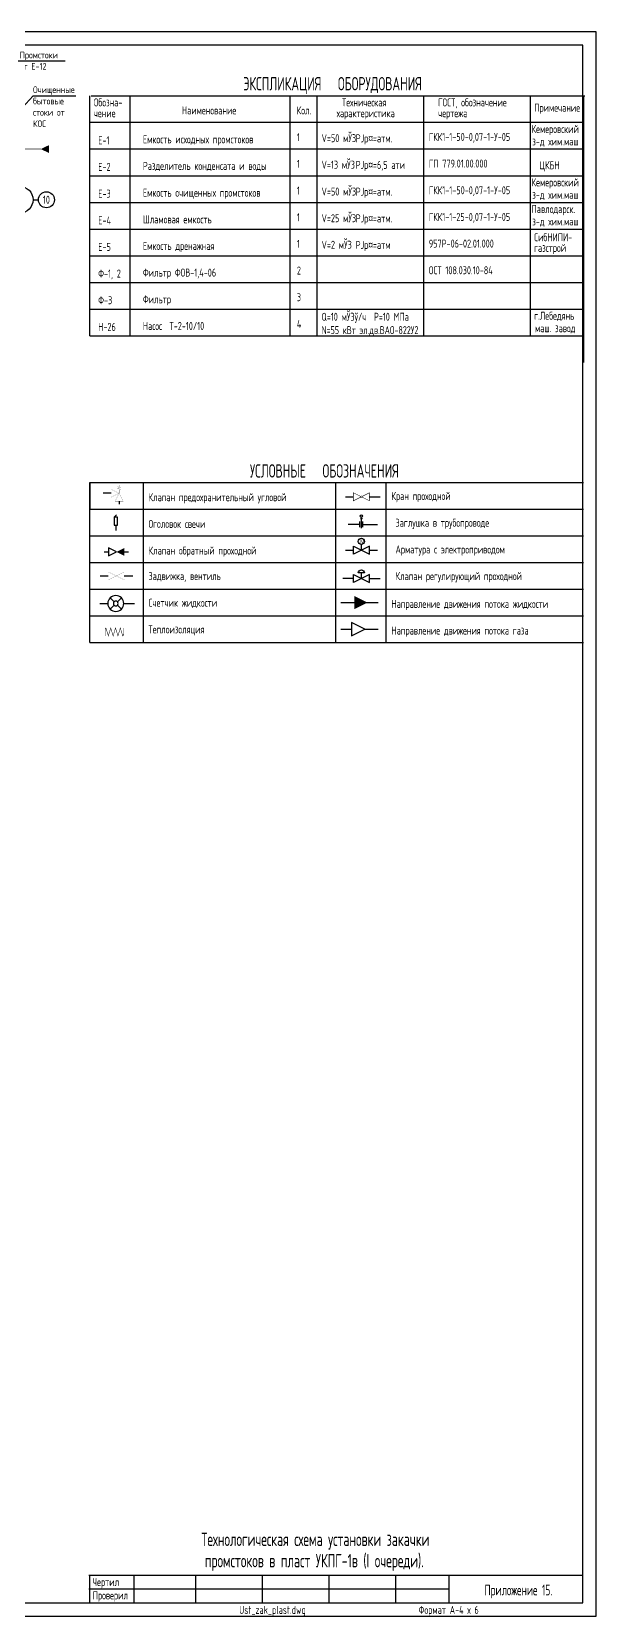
# Model space of a CAD drawing. Header units: millimetres. Extents: x 0 to 630, y 0 to 594.
# Drawn here: x 418 to 630, y 0 to 594 of the extents above; entities that cross this region are included whole.
import ezdxf
from ezdxf.enums import TextEntityAlignment as Align

# ---------------------------------------------------------------- set-up
doc = ezdxf.new("R2010")
doc.units = ezdxf.units.MM
doc.layers.add('KIP', color=5, linetype='Continuous')
doc.styles.add('ESKD', font='eskd_u.shx', dxfattribs={"width": 0.8, "height": 3})
doc.styles.add('стиль1', font='eskd_u.shx', dxfattribs={"height": 2.5})

# ---------------------------------------------------------------- blocks, each defined once
blk = doc.blocks.new('A142')
at = {"color": 7}
blk.add_lwpolyline([(-4.92, 0, 5, 0, 0), (0.08, 0, 0, 0, 0)], format="xyseb", dxfattribs=at)
blk = doc.blocks.new('b12_16')
at = {"const_width": 0.1}
for points in [[(0, 9.15), (-0.01, 9.92)], [(0.01, 4.99), (-5.04, 2.47), (-5.04, 7.47), (0.04, 4.93)], [(-0.01, 4.98), (-2.5, 0), (2.5, 0), (0.01, 4.99)], [(-0.01, 4.92), (-0.01, 6.92), (0.99, 7.42), (-1.01, 7.92), (0.99, 8.42), (-1.01, 8.92), (0, 9.17)]]:
    blk.add_lwpolyline(points, dxfattribs=at)
blk = doc.blocks.new('v34')
blk.add_lwpolyline([(-1, 5), (0.5, 6.5)])
blk.add_lwpolyline([(-1, 0), (1, 0), (1, 5), (-1, 5)], close=True)
blk = doc.blocks.new('b10_16')
blk.add_lwpolyline([(5.04, -0.02), (0, 2.5), (0, -2.5), (5.07, 0.04)])
blk.add_lwpolyline([(5.04, -0.02, 0.1, 5, 0), (10, -0.02, 5, 5, 0)], format="xyseb")
blk = doc.blocks.new('A139')
at = {"color": 7}
for p, q in [((0, 0), (-5, 2.5)), ((-5, 2.5), (-5, -2.5)), ((-5, -2.5), (0, 0))]:
    blk.add_line(p, q, dxfattribs=at)
blk = doc.blocks.new('b9_16')
blk.add_lwpolyline([(0, -2.5), (0, 2.5), (10, -2.5), (10, 2.5)], close=True)
blk.add_lwpolyline([(5, 0), (5, 3.5), (3, 3.5, -1), (7, 3.5), (5, 3.5)], format="xyb")
blk = doc.blocks.new('v9')
blk.add_lwpolyline([(0, 0, 5, 0.1, 0), (5, 0, 0.1, 0.1, 0)], format="xyseb")
blk = doc.blocks.new('v43')
for points in [[(0.03, 0, 1), (9.97, 0, 1)], [(3.52, 0, 1), (6.47, 0, 1)]]:
    blk.add_lwpolyline(points, format="xyb", close=True)
for points in [[(1.5, 3.5), (3.96, 1.04)], [(8.5, 3.5), (6.04, 1.04)], [(3.96, -1.04), (1.5, -3.5)], [(6.04, -1.04), (8.5, -3.5)]]:
    blk.add_lwpolyline(points)
blk = doc.blocks.new('b4_16')
at = {"const_width": 0.1}
blk.add_lwpolyline([(0, -2.5), (0, 2.5), (10, -2.5), (10, 2.5)], close=True, dxfattribs=at)
blk.add_lwpolyline([(5, -2.5), (5, 2.5)], dxfattribs=at)
blk = doc.blocks.new('b1_16')
at = {"const_width": 0.3}
for points in [[(4.56, -0.22), (0, -2.5), (0, 2.5), (4.56, 0.22)], [(5.46, -0.23), (10, -2.5), (10, 2.5), (5.46, 0.23)]]:
    blk.add_lwpolyline(points, dxfattribs=at)
blk.add_lwpolyline([(5, -0.5, -0.974631), (5, 0.5, -1.026029), (5, -0.5, 1.665502)], format="xyb", dxfattribs=at)
blk = doc.blocks.new('b21_16')
blk.add_lwpolyline([(0, -2.5), (0, 2.5), (10, -2.5), (10, 2.5)], close=True)
blk.add_lwpolyline([(5, 3.5, -1), (5, 7.5, -1), (5, 3.5, -1)], format="xyb")
blk.add_lwpolyline([(5, 0), (5, 3.5)])
blk.add_text('M', height=2.5).set_placement((4.21, 4.24))
blk = doc.blocks.new('v1')
at = {"const_width": 0.75}
blk.add_lwpolyline([(4.625, 1.5, 1), (5.375, 1.5, 1)], format="xyb", close=True, dxfattribs=at)
for points in [[(5, -4.5), (5, 1)], [(4, -4), (4, -0.5)], [(6, -4), (6, -0.5)]]:
    blk.add_lwpolyline(points)
blk.add_circle((5, 3), 0.75)
blk = doc.blocks.new('v5')
at = {"const_width": 0.3}
for points in [[(0, 1.5), (0.5, 2.5), (2, -2.5), (3.5, 2.5), (5, -2.5), (6.5, 2.5), (8, -2.5), (9.5, 2.5), (11, -2.5), (11.5, -1)], [(0, -2.5), (0, 2.5)], [(11.5, -2.5), (11.5, 2.5)]]:
    blk.add_lwpolyline(points, dxfattribs=at)

msp = doc.modelspace()

# ---------------------------------------------------------------- linework, layer by layer
for p, q in [((431, 583), (413, 583)), ((408, 558), (419, 570)), ((419, 570), (435, 570)), ((440.25, 480), (440.25, 570)), ((440.75, 570), (625.75, 570)), ((455.25, 570), (455.25, 480)), ((515.25, 570), (515.25, 480)), ((525.25, 570), (525.25, 480)), ((565.25, 570), (565.25, 480)), ((605.25, 570), (605.25, 480)), ((625.25, 570), (625.25, 470)), ((625.25, 560), (440.25, 560)), ((625.25, 560), (625.25, 550)), ((625.25, 550), (440.25, 550)), ((440.25, 540), (625.25, 540)), ((440.25, 530), (625, 530)), ((625.05, 530), (625.25, 530)), ((440.25, 520), (625.25, 520)), ((440.25, 510), (625.25, 510)), ((440.25, 500), (625.25, 500)), ((440.25, 490), (625.25, 490)), ((440.25, 480), (625.25, 480)), ((440.25, 425), (625.25, 425)), ((440.25, 365), (440.25, 425)), ((440.25, 425), (440.25, 415)), ((460.25, 425), (460.25, 365)), ((532.25, 425), (532.25, 365)), ((551.25, 365), (551.25, 425)), ((448.25, 421), (445.25, 421)), ((451.25, 417.93), (451.25, 416.93)), ((536, 419.65), (539, 419.65)), ((545, 419.65), (549, 419.65)), ((440.25, 415), (625.25, 415)), ((440.25, 405), (625.25, 405)), ((541.4, 409.3), (537, 409.3)), ((542.6, 409.3), (548, 409.3)), ((445.6, 399), (447.25, 399)), ((452.79, 399), (454.79, 399)), ((536, 399.65), (539, 399.65)), ((545, 399.65), (548, 399.65)), ((440.25, 395), (625.25, 395)), ((444.18, 390), (447.18, 390)), ((453.18, 390), (456.32, 390)), ((440.25, 385), (625.25, 385)), ((440.25, 375), (625.25, 375)), ((444, 379.65), (447, 379.65)), ((453, 379.65), (457, 379.65)), ((534.25, 380), (548.25, 380)), ((534.25, 370), (538.25, 370)), ((543.25, 370), (548.25, 370)), ((440.25, 365), (625.25, 365)), ((439.86, 10.35), (574.86, 10.35))]:
    msp.add_line(p, q)
at = {"linetype": 'Continuous'}
for p, q in [((450, 409), (450, 407)), ((539, 389), (535, 389)), ((545, 389), (549, 389))]:
    msp.add_line(p, q, dxfattribs=at)
for points in [[(0, 0), (630, 0), (630, 594), (0, 594)], [(20, 5), (625, 5), (625, 589), (20, 589)]]:
    msp.add_lwpolyline(points, close=True)
for points, const_width in [([(319, 550), (422, 550)], 0.2), ([(439.86, 15.35), (624.86, 15.35)], 0.5), ([(440.25, 4.94), (440.25, 15.35)], 0.5), ([(456.86, 15.35), (456.86, 5)], 0.5), ([(479.86, 15.35), (479.86, 5)], 0.5), ([(504.86, 15.35), (504.86, 5)], 0.5), ([(529.86, 15.35), (529.86, 5)], 0.5), ([(554.86, 15.35), (554.86, 5)], 0.5), ([(574.86, 15.35), (574.86, 5)], 0.5)]:
    msp.add_lwpolyline(points, dxfattribs=dict(const_width=const_width))
at = {"layer": 'KIP', "linetype": 'Continuous'}
msp.add_line((419, 531), (421, 531), dxfattribs=at)
for centre, radius in [((414, 531), 5), ((424, 531), 3)]:
    msp.add_circle(centre, radius, dxfattribs=at)

# ---------------------------------------------------------------- block references
at = {"xscale": 0.6, "yscale": 0.6, "zscale": 0.6, "rotation": 180}
msp.add_blockref('v9', (425, 550), dxfattribs=at)
at = {"zscale": 0.6}
for name, p, xscale, yscale in [('b12_16', (451.25, 418), 0.599999999999909, 0.5999999999999996), ('b1_16', (539, 419.65), 0.6, 0.6), ('v1', (539, 410.65), 0.6, 0.6), ('b21_16', (539, 399.65), 0.6, 0.6), ('b10_16', (447.25, 399), 0.599999999999909, 0.5999999999999996), ('b4_16', (447.18, 390), 0.6, 0.6), ('v43', (447, 379.65), 0.6, 0.6), ('v5', (446, 369), 0.6, 0.6)]:
    msp.add_blockref(name, p, dxfattribs=dict(at, xscale=xscale, yscale=yscale))
at = {"linetype": 'Continuous', "xscale": 0.599999999999909, "yscale": 0.5999999999999996, "zscale": 0.6}
for name, p in [('v34', (450, 409)), ('b9_16', (539, 389))]:
    msp.add_blockref(name, p, dxfattribs=at)
for name, p in [('A142', (544.25, 380)), ('A139', (543.25, 370))]:
    msp.add_blockref(name, p)

# ---------------------------------------------------------------- texts
at = {"style": 'стиль1'}
for s, p in [('от Е-12', (414, 579.75)), ('Промстоки ', (414, 584)), ('Очищенные', (419, 571)), ('бытовые ', (419, 566.75)), ('стоки от', (419, 562.5)), ('КОС', (419, 558.25))]:
    msp.add_text(s, height=2.5, dxfattribs=at).set_placement(p)
at = {"style": 'ESKD', "width": 0.8}
for s, height, p in [('ЭКСПЛИКАЦИЯ   ОБОРУДОВАНИЯ', 5, (497.75, 572)), ('Обозна-', 3, (441.75, 566)), ('Наименование', 3, (474.75, 563)), ('Кол.', 3, (517.75, 563)), ('Техническая', 3, (534.75, 566)), ('ГОСТ, обозначение', 3, (570.75, 566)), ('Примечание', 3, (606.75, 564)), ('чение', 3, (441.75, 561.94)), ('характеристика', 3, (532.75, 561.94)), ('чертежа', 3, (570.75, 561.94)), ('УСЛОВНЫЕ   ОБОЗНАЧЕНИЯ', 5, (500.25, 426.86)), ('Клапан предохранительный угловой', 3, (462.25, 418)), ('Кран проходной', 3, (553.25, 418.45)), ('Оголовок свечи', 3, (462.25, 408)), ('Заглушка в трубопроводе', 3, (554.79, 408.43)), ('Клапан обратный проходной', 3, (462.25, 398)), ('Арматура с электроприводом', 3, (554.79, 398.43)), ('Задвижка, вентиль', 3, (462.25, 388.45)), ('Клапан регулирующий проходной', 3, (554.79, 388.43)), ('Счетчик жидкости', 3, (462.25, 378.45)), ('Направление движения потока жидкости', 3, (553.25, 378)), ('Теплоизоляция', 3, (462.25, 368.45)), ('Направление движения потока газа', 3, (553.25, 368))]:
    msp.add_text(s, height=height, dxfattribs=at).set_placement(p)
at = {"linetype": 'Continuous', "style": 'ESKD'}
for s, width, p in [('Кемеровский', 0.8, (605.75, 556.02)), ('Е-1', 0.8, (443.39, 551.79)), ('Емкость исходных промстоков', 0.8, (460.13, 552.15)), ('1', 0.8, (517.84, 552.93)), ('V=50 мЎ3', 0.8, (527.09, 552.58)), ('РЈр¤=атм.', 0.8, (539.87, 552.53)), ('ГКК1-1-50-0,07-1-У-05', 0.8, (567.26, 553.07)), ('з-д хим.маш', 0.8, (606.03, 551.35)), ('V=13 мЎ3', 0.8, (527.09, 542.63)), ('Е-2', 0.8, (443.39, 541.83)), ('Разделитель конденсата и воды', 0.8, (460.13, 542.19)), ('1', 0.8, (517.84, 542.97)), ('РЈр¤=6,5 ати', 0.8, (539.87, 542.57)), ('ГП 779.01.00.000', 0.8, (567.26, 543.07)), ('ЦКБН', 0.8, (608.71, 542.44)), ('Е-3', 0.8, (443.39, 531.79)), ('Емкость очищенных промстоков', 0.8, (460.13, 532.15)), ('1', 0.8, (517.84, 532.93)), ('V=50 мЎ3', 0.8, (527.09, 532.58)), ('РЈр¤=атм.', 0.8, (539.87, 532.53)), ('ГКК1-1-50-0,07-1-У-05', 0.8, (567.26, 533.07)), ('Кемеровский', 0.8, (605.75, 536.02)), ('Павлодарск.', 0.8, (605.75, 526.02)), ('з-д хим.маш', 0.8, (606.03, 531.35)), ('Е-4', 0.8, (443.39, 521.79)), ('Шламовая емкость', 0.8, (460.13, 522.15)), ('1', 0.8, (517.84, 522.93)), ('V=25 мЎ3', 0.8, (527.09, 522.58)), ('РЈр¤=атм.', 0.8, (539.87, 522.53)), ('ГКК1-1-25-0,07-1-У-05', 0.8, (567.26, 523.07)), ('з-д хим.маш', 0.8, (606.03, 521.35)), ('СибНИПИ-', 0.8, (606.71, 515.44)), ('Е-5', 0.8, (443.39, 511.83)), ('Емкость дренажная', 0.8, (460.13, 512.19)), ('1', 0.8, (517.84, 512.97)), ('V=2 мЎ3', 0.8, (527.09, 512.63)), ('РЈр¤=атм', 0.8, (539.87, 512.57)), ('957Р-06-02.01.000', 0.8, (567.26, 513.07)), ('газстрой', 0.8, (606.71, 511.44)), ('Фильтр ФОВ-1,4-06', 0.8, (460.13, 502.19)), ('2', 0.8, (517.84, 502.97)), ('ОСТ 108.030.10-84', 0.8, (567.26, 503.07)), ('Ф-1, 2', 0.8, (443.39, 501.83)), ('Ф-3', 0.8, (443.39, 491.83)), ('Фильтр ', 0.8, (460.13, 492.19)), ('3', 0.8, (517.84, 492.97)), ('Q=10 мЎ3ў/ч  Р=10 МПа', 0.8, (527.09, 485.63)), ('г.Лебедянь', 0.8, (606.75, 486.02)), ('Н-26', 0.8, (443.39, 481.83)), ('Насос  Т-2-10/10', 0.8, (460.13, 482.19)), ('4', 0.8, (517.84, 482.97)), ('N=55 кВт эл.дв.ВАО-822У2', 0.75, (527.09, 480.63)), ('маш. завод', 0.8, (607.03, 481.35)), ('Чертил', 0.8, (441.36, 11.35)), ('Проверил', 0.8, (441.36, 6.35))]:
    msp.add_text(s, height=3, dxfattribs=dict(at, width=width)).set_placement(p)
at = {"linetype": 'Continuous', "style": 'ESKD', "width": 0.8}
for s, height, p in [('Технологическая схема установки закачки', 5, (524.75, 26.35)), ('промстоков в пласт УКПГ-1в (I очереди).', 5, (524.36, 18.35)), ('Приложение 15.', 4, (600.86, 7.85))]:
    msp.add_text(s, height=height, dxfattribs=at).set_placement(p, align=Align.CENTER)
at = {"style": 'ESKD', "width": 0.8}
for s, p in [('Ust_zak_plast.dwg', (508.7, 0.9)), ('Формат А-4 х 6', (574.7, 0.9))]:
    msp.add_text(s, height=3, dxfattribs=at).set_placement(p, align=Align.CENTER)
at = {"layer": 'KIP', "linetype": 'Continuous', "style": 'ESKD', "width": 0.8}
msp.add_text('10', height=3, dxfattribs=at).set_placement((424, 529.5), align=Align.CENTER)

doc.saveas('drawing.dxf')
